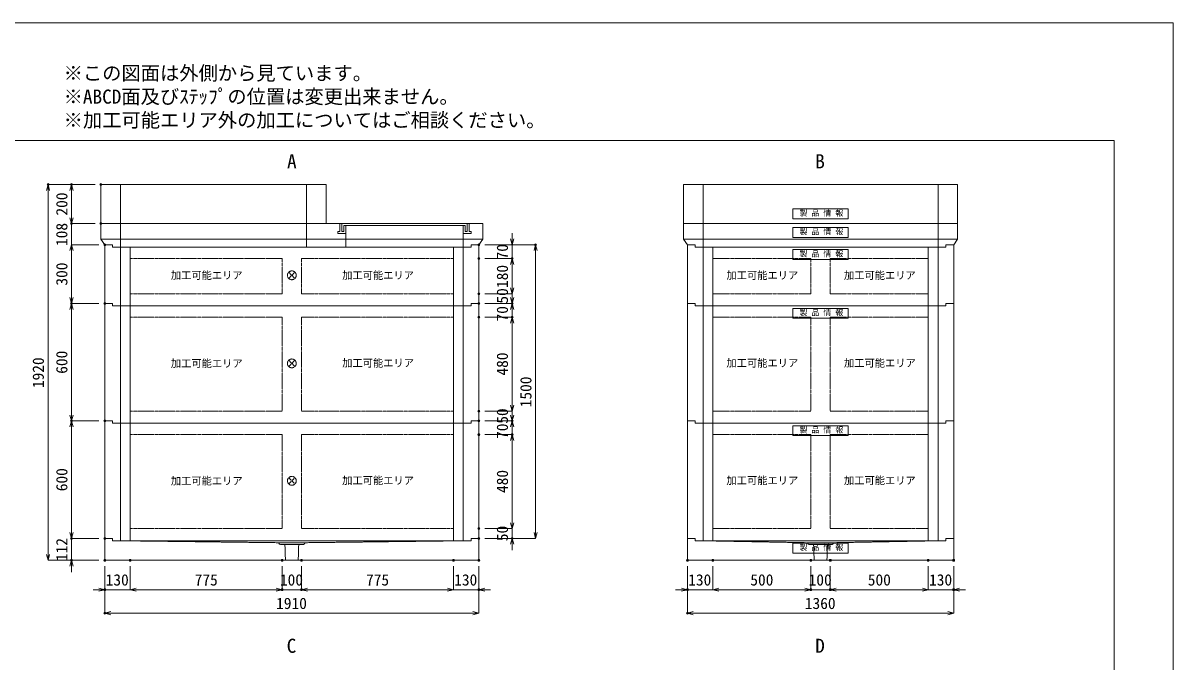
# Model space of a CAD drawing. Units: millimetres, scale not verified. Extents: x -4455 to 4455, y -3150 to 3150.
# Drawn here: x -1418 to 4455, y -109 to 3150 of the extents above; entities that cross this region are included whole.
import ezdxf
from ezdxf.enums import TextEntityAlignment as Align

# ---------------------------------------------------------------- set-up
doc = ezdxf.new("R2010")
doc.units = ezdxf.units.MM
doc.header["$LTSCALE"] = 20
doc.header["$PDMODE"] = 32
doc.header["$PDSIZE"] = 10
doc.linetypes.add('LONG_DASHED1', pattern=[7, 6, -1])
doc.linetypes.add('LONG_DOUBLE_CHAIN', pattern=[21.8, 18, -1, 0.6, -0.6, 0.6, -1])
for name, color, linetype, lineweight in [('0-0_D-TTL', 7, 'Continuous', 9), ('0-1_Defpoints', 7, 'Continuous', 9), ('0-3_D-TTL-TXT', 7, 'Continuous', 9), ('0-4_D-STR-TXT', 7, 'Continuous', 9), ('0-6_D-STR', 7, 'Continuous', 9), ('0-7_D-STR-STR4', 134, 'LONG_DASHED1', 9), ('0-8_D-STR-STR1', 7, 'LONG_DASHED1', 9), ('0-9_D-STR-DIM', 3, 'Continuous', 9), ('0-A_0', 7, 'Continuous', 9), ('0-B_D-STR-STR5', 1, 'LONG_DOUBLE_CHAIN', 9)]:
    doc.layers.add(name, color=color, linetype=linetype, lineweight=lineweight)
doc.styles.add('ＭＳ ゴシック', font='')
doc.styles.get('ＭＳ ゴシック').set_extended_font_data('MS Gothic')

# ---------------------------------------------------------------- blocks, each defined once
blk = doc.blocks.new('A$C4DE05FD1')
at = {"layer": '0-0_D-TTL', "color": 134}
for p, q in [((4000, 76000), (114800, 76000)), ((114800, 76000), (114800, 4000))]:
    blk.add_line(p, q, dxfattribs=at)
at = {"layer": '0-1_Defpoints', "color": 134}
for p, q in [((0, 84000), (118800, 84000)), ((118800, 84000), (118800, 0))]:
    blk.add_line(p, q, dxfattribs=at)
at = {"layer": '0-3_D-TTL-TXT', "style": 'ＭＳ ゴシック'}
for s, p in [('※この図面は外側から見ています。', (43260.9, 79815.7)), ('※ABCD面及びｽﾃｯﾌﾟの位置は変更出来ません。', (43260.9, 78215.7)), ('※加工可能エリア外の加工についてはご相談ください。', (43260.9, 76615.7))]:
    blk.add_text(s, height=962.2, dxfattribs=at).set_placement(p, align=Align.BOTTOM_LEFT)
blk = doc.blocks.new('A$C31CA379A')
at = {"layer": '0-4_D-STR-TXT', "style": 'ＭＳ ゴシック'}
for s, p in [('A', (-325.9, -2190.5)), ('B', (35638.6, -2190.5)), ('C', (-351.4, -35190.5)), ('D', (35638.6, -35190.5))]:
    blk.add_text(s, height=962.2, dxfattribs=at).set_placement(p, align=Align.BOTTOM_LEFT)
blk = doc.blocks.new('A$C1CAF45D9')
at = {"layer": '0-6_D-STR', "linetype": 'LONG_DASHED1'}
for p, q in [((-1500, 0), (-1500, 2400)), ((17500, 0), (17500, 2400)), ((-17500, 0), (-17500, 2200)), ((-5500, 0), (-5500, 2200))]:
    blk.add_line(p, q, dxfattribs=at)
at = {"layer": '0-6_D-STR'}
for p, q in [((19500, 820), (-19500, 820)), ((-19100, 240), (-18300, 240)), ((-18300, 0), (-18300, 240)), ((19100, 240), (18300, 240))]:
    blk.add_line(p, q, dxfattribs=at)
for points in [[(-19500, 2400), (19500, 2400), (19500, 820), (19100, 240)], [(-19500, 2400), (-19500, 820), (-19100, 240)], [(-18300, 0), (18300, 0), (18300, 240)]]:
    blk.add_lwpolyline(points, dxfattribs=at)
at = {"layer": '0-7_D-STR-STR4'}
for points in [[(-18100, 2400), (-18100, 1600), (-18300, 1600), (-18300, 1400), (-17500, 1400)], [(-17500, 2200), (-17700, 2200), (-17700, 1600), (-17900, 1600), (-17900, 2400)], [(-17500, 2200), (-5500, 2200), (-5300, 2200), (-5300, 1600), (-5100, 1600), (-5100, 2400)], [(-4900, 2400), (-4900, 1600), (-4700, 1600), (-4700, 1400), (-5500, 1400)]]:
    blk.add_lwpolyline(points, dxfattribs=at)
blk = doc.blocks.new('_Open30')
at = {"layer": '0-A_0'}
blk.add_line((0, 0), (-20, 0), dxfattribs=at)
blk.add_lwpolyline([(-20, 5.36), (0, 0), (-20, -5.36)], dxfattribs=at)
blk = doc.blocks.new('A$C3FC15DFF')
at = {"layer": '0-8_D-STR-STR1', "linetype": 'Continuous'}
blk.add_lwpolyline([(-2820, 0), (2820, 0), (2820, -1000), (-2820, -1000)], close=True, dxfattribs=at)
at = {"layer": '0-8_D-STR-STR1', "style": 'ＭＳ ゴシック'}
blk.add_text('製 品 情 報', height=577.3, dxfattribs=at).set_placement((-2149.6, -882.5), align=Align.BOTTOM_LEFT)
blk = doc.blocks.new('A$C2CAB0034')
at = {"layer": '0-6_D-STR', "linetype": 'LONG_DASHED1'}
for p, q in [((-12000, 0), (-12000, 2400)), ((12000, 0), (12000, 2400))]:
    blk.add_line(p, q, dxfattribs=at)
at = {"layer": '0-6_D-STR'}
for p, q in [((14000, 820), (-14000, 820)), ((-13600, 240), (-12800, 240)), ((-12800, 0), (-12800, 240)), ((13600, 240), (12800, 240))]:
    blk.add_line(p, q, dxfattribs=at)
for points in [[(-14000, 2400), (14000, 2400), (14000, 820), (13600, 240)], [(-14000, 2400), (-14000, 820), (-13600, 240)], [(-12800, 0), (12800, 0), (12800, 240)]]:
    blk.add_lwpolyline(points, dxfattribs=at)
at = {"layer": '0-8_D-STR-STR1'}
blk.add_blockref('A$C3FC15DFF', (0, 2000), dxfattribs=at)
blk = doc.blocks.new('A$C786A4183')
at = {"layer": '0-6_D-STR'}
blk.add_line((-11500, 4000), (-11500, 0), dxfattribs=at)
at = {"layer": '0-6_D-STR', "linetype": 'LONG_DASHED1'}
for p, q in [((-9500, 0), (-9500, 4000)), ((9500, 0), (9500, 4000))]:
    blk.add_line(p, q, dxfattribs=at)
at = {"layer": '0-6_D-STR'}
blk.add_lwpolyline([(-11500, 4000), (11500, 4000), (11500, 0), (-11500, 0)], dxfattribs=at)
blk = doc.blocks.new('A$C76595178')
at = {"layer": '0-6_D-STR'}
blk.add_line((-14000, 4000), (-14000, 0), dxfattribs=at)
at = {"layer": '0-6_D-STR', "linetype": 'LONG_DASHED1'}
for p, q in [((-12000, 0), (-12000, 4000)), ((12000, 0), (12000, 4000))]:
    blk.add_line(p, q, dxfattribs=at)
at = {"layer": '0-6_D-STR'}
blk.add_lwpolyline([(-14000, 4000), (14000, 4000), (14000, 0), (-14000, 0)], dxfattribs=at)
at = {"layer": '0-8_D-STR-STR1'}
blk.add_blockref('A$C3FC15DFF', (0, 1500), dxfattribs=at)
blk = doc.blocks.new('A$C0EB83927')
at = {"layer": '0-6_D-STR'}
for p, q in [((-19100, 240), (-19100, -2000)), ((-19100, 240), (-18300, 240)), ((-18300, 0), (-18300, 240)), ((18300, 0), (-18300, 0)), ((19100, 240), (18300, 240)), ((18300, 0), (18300, 240)), ((19100, 240), (19100, -2000)), ((19100, -2000), (-19100, -2000))]:
    blk.add_line(p, q, dxfattribs=at)
at = {"layer": '0-6_D-STR', "linetype": 'LONG_DASHED1'}
for p, q in [((-17680, 0), (-1400, -200)), ((17680, 0), (1400, -200)), ((-1200, -380), (-1400, -200)), ((-1400, -200), (1400, -200)), ((-1200, -380), (1200, -380)), ((-653.3, -2000), (-705, -380)), ((653.3, -2000), (705, -380)), ((1200, -380), (1400, -200))]:
    blk.add_line(p, q, dxfattribs=at)
blk = doc.blocks.new('A$C35A123D8')
at = {"layer": '0-6_D-STR'}
for p, q in [((-13600, 240), (-13600, -2000)), ((-13600, 240), (-12800, 240)), ((-12800, 0), (-12800, 240)), ((-12800, 0), (12800, 0)), ((13600, 240), (12800, 240)), ((12800, 0), (12800, 240)), ((13600, 240), (13600, -2000)), ((-13600, -2000), (13600, -2000))]:
    blk.add_line(p, q, dxfattribs=at)
at = {"layer": '0-6_D-STR', "linetype": 'LONG_DASHED1'}
for p, q in [((-12180, 0), (-1400, -200)), ((12180, 0), (1400, -200)), ((-1200, -380), (-1400, -200)), ((1400, -200), (-1400, -200)), ((1200, -380), (-1200, -380)), ((-653.3, -2000), (-705, -380)), ((653.3, -2000), (705, -380)), ((1200, -380), (1400, -200))]:
    blk.add_line(p, q, dxfattribs=at)
at = {"layer": '0-8_D-STR-STR1'}
blk.add_blockref('A$C3FC15DFF', (0, -260), dxfattribs=at)
blk = doc.blocks.new('A$C61C9604E')
at = {"layer": '0-6_D-STR'}
for p, q in [((-13600, -5760), (-13600, 240)), ((-13600, 240), (-12800, 240)), ((-12800, 0), (-12800, 240)), ((-12800, 0), (12800, 0)), ((13600, 240), (12800, 240)), ((12800, 0), (12800, 240)), ((13600, -5760), (13600, 240)), ((-13600, -5760), (-12800, -5760)), ((-12800, -6000), (-12800, -5760)), ((13600, -5760), (12800, -5760)), ((12800, -6000), (12800, -5760)), ((-12800, -6000), (12800, -6000))]:
    blk.add_line(p, q, dxfattribs=at)
at = {"layer": '0-6_D-STR', "linetype": 'LONG_DASHED1'}
for p, q in [((-12000, -6000), (-12000, 0)), ((-11000, -6000), (-11000, 0)), ((11000, -6000), (11000, 0)), ((12000, -6000), (12000, 0))]:
    blk.add_line(p, q, dxfattribs=at)
at = {"layer": '0-B_D-STR-STR5'}
for p, q in [((-11000, -1160), (-11000, -4760)), ((-1000, -1160), (-11000, -1160)), ((-1000, -1160), (-1000, -4760)), ((1000, -1160), (11000, -1160)), ((1000, -1160), (1000, -4760)), ((11000, -1160), (11000, -4760)), ((-1000, -4760), (-11000, -4760)), ((1000, -4760), (11000, -4760))]:
    blk.add_line(p, q, dxfattribs=at)
at = {"layer": '0-8_D-STR-STR1'}
blk.add_blockref('A$C3FC15DFF', (0, -260), dxfattribs=at)
blk = doc.blocks.new('A$C07d230d8')
at = {"layer": '0-6_D-STR'}
for p, q in [((-13600, -11760), (-13600, 240)), ((-13600, 240), (-12800, 240)), ((-12800, 0), (-12800, 240)), ((-12800, 0), (12800, 0)), ((13600, 240), (12800, 240)), ((12800, 0), (12800, 240)), ((13600, -11760), (13600, 240)), ((-13600, -11760), (-12800, -11760)), ((-12800, -12000), (-12800, -11760)), ((-12800, -12000), (12800, -12000)), ((13600, -11760), (12800, -11760)), ((12800, -12000), (12800, -11760))]:
    blk.add_line(p, q, dxfattribs=at)
at = {"layer": '0-6_D-STR', "linetype": 'LONG_DASHED1'}
for p, q in [((-12000, -12000), (-12000, 0)), ((-11000, -12000), (-11000, 0)), ((11000, -12000), (11000, 0)), ((12000, -12000), (12000, 0))]:
    blk.add_line(p, q, dxfattribs=at)
at = {"layer": '0-B_D-STR-STR5'}
for p, q in [((-11000, -1160), (-11000, -10760)), ((-1000, -1160), (-11000, -1160)), ((-1000, -1160), (-1000, -10760)), ((1000, -1160), (11000, -1160)), ((1000, -1160), (1000, -10760)), ((11000, -1160), (11000, -10760)), ((-1000, -10760), (-11000, -10760)), ((1000, -10760), (11000, -10760))]:
    blk.add_line(p, q, dxfattribs=at)
at = {"layer": '0-8_D-STR-STR1'}
blk.add_blockref('A$C3FC15DFF', (0, -260), dxfattribs=at)
blk = doc.blocks.new('A$C1C640AAB')
at = {"layer": '0-B_D-STR-STR5'}
for p, q in [((-318.2, -318.2), (318.2, 318.2)), ((-318.2, 318.2), (318.2, -318.2))]:
    blk.add_line(p, q, dxfattribs=at)
blk.add_circle((0, 0), 450, dxfattribs=at)
blk = doc.blocks.new('A$C25BF593D')
at = {"layer": '0-6_D-STR'}
for p, q in [((-19100, -5760), (-19100, 240)), ((-19100, 240), (-18300, 240)), ((-18300, 0), (-18300, 240)), ((-18300, 0), (18300, 0)), ((19100, 240), (18300, 240)), ((18300, 0), (18300, 240)), ((19100, -5760), (19100, 240)), ((-19100, -5760), (-18300, -5760)), ((-18300, -6000), (-18300, -5760)), ((19100, -5760), (18300, -5760)), ((18300, -6000), (18300, -5760)), ((-18300, -6000), (18300, -6000))]:
    blk.add_line(p, q, dxfattribs=at)
at = {"layer": '0-6_D-STR', "linetype": 'LONG_DASHED1'}
for p, q in [((-17500, -6000), (-17500, 0)), ((-16500, -6000), (-16500, 0)), ((16500, -6000), (16500, 0)), ((17500, -6000), (17500, 0))]:
    blk.add_line(p, q, dxfattribs=at)
at = {"layer": '0-B_D-STR-STR5'}
for p, q in [((-16500, -1160), (-16500, -4760)), ((-1000, -1160), (-16500, -1160)), ((-1000, -1160), (-1000, -4760)), ((1000, -1160), (16500, -1160)), ((1000, -1160), (1000, -4760)), ((16500, -1160), (16500, -4760)), ((-1000, -4760), (-16500, -4760)), ((1000, -4760), (16500, -4760))]:
    blk.add_line(p, q, dxfattribs=at)
blk = doc.blocks.new('A$C958c085e')
at = {"layer": '0-6_D-STR'}
blk.add_blockref('A$C25BF593D', (0, 0), dxfattribs=at)
at = {"layer": '0-B_D-STR-STR5'}
blk.add_blockref('A$C1C640AAB', (0, -2880), dxfattribs=at)
blk = doc.blocks.new('A$Cdb0822c0')
at = {"layer": '0-6_D-STR'}
for p, q in [((-19100, -11760), (-19100, 240)), ((-19100, 240), (-18300, 240)), ((-18300, 0), (-18300, 240)), ((-18300, 0), (18300, 0)), ((19100, 240), (18300, 240)), ((18300, 0), (18300, 240)), ((19100, -11760), (19100, 240)), ((-19100, -11760), (-18300, -11760)), ((-18300, -12000), (-18300, -11760)), ((-18300, -12000), (18300, -12000)), ((19100, -11760), (18300, -11760)), ((18300, -12000), (18300, -11760))]:
    blk.add_line(p, q, dxfattribs=at)
at = {"layer": '0-6_D-STR', "linetype": 'LONG_DASHED1'}
for p, q in [((-17500, -12000), (-17500, 0)), ((-16500, -12000), (-16500, 0)), ((16500, -12000), (16500, 0)), ((17500, -12000), (17500, 0))]:
    blk.add_line(p, q, dxfattribs=at)
at = {"layer": '0-B_D-STR-STR5'}
for p, q in [((-16500, -1160), (-16500, -10760)), ((-1000, -1160), (-16500, -1160)), ((-1000, -1160), (-1000, -10760)), ((1000, -1160), (16500, -1160)), ((1000, -1160), (1000, -10760)), ((16500, -1160), (16500, -10760)), ((-1000, -10760), (-16500, -10760)), ((1000, -10760), (16500, -10760))]:
    blk.add_line(p, q, dxfattribs=at)
blk = doc.blocks.new('A$Ca1be79d4')
at = {"layer": '0-6_D-STR'}
blk.add_blockref('A$Cdb0822c0', (0, 0), dxfattribs=at)
at = {"layer": '0-B_D-STR-STR5'}
blk.add_blockref('A$C1C640AAB', (0, -5880), dxfattribs=at)

msp = doc.modelspace()

# ---------------------------------------------------------------- linework, layer by layer
at = {"layer": '0-1_Defpoints'}
for p in [(-1290, 2325), (-1170, 2325), (-1020, 2325), (-1170, 2125), (-1020, 2125), (-1000, 2017), (-1000, 2017), (910, 2017), (910, 2017), (1200, 2017), (910, 1947), (1080, 1947), (910, 1767), (-1170, 1717), (-1000, 1717), (-1000, 1717), (910, 1717), (910, 1717), (1080, 1717), (910, 1647), (1080, 1647), (1080, 1647), (-1170, 1117), (-1000, 1117), (-1000, 1117), (910, 1167), (910, 1117), (910, 1117), (1080, 1117), (910, 1047), (1080, 1047), (1080, 1047), (910, 567), (-1170, 517), (-1000, 517), (-1000, 517), (910, 517), (1080, 517), (-1170, 405), (-1000, 405), (-1000, 405), (-1000, 405), (-1000, 405), (-870, 405), (-95, 405), (5, 405), (780, 405), (910, 405), (1975, 405), (1975, 405), (2105, 405), (2605, 405), (2705, 405), (3205, 405), (3335, 405), (-1000, 255), (-95, 255), (5, 255), (910, 255), (1975, 255), (2605, 255), (2705, 255), (3335, 255), (-1000, 135), (1975, 135)]:
    msp.add_point(p, dxfattribs=at)
at = {"layer": '0-9_D-STR-DIM'}
for p, q in [((-1050, 2325), (-1290, 2325)), ((-1290, 435), (-1290, 2295)), ((-1050, 2325), (-1170, 2325)), ((-1170, 2155), (-1170, 2295)), ((-1170, 2155), (-1170, 2185)), ((-1050, 2125), (-1170, 2125)), ((-1170, 2017), (-1170, 2125)), ((-1050, 2125), (-1170, 2125)), ((1080, 2047), (1080, 2077)), ((-1030, 2017), (-1170, 2017)), ((-1030, 2017), (-1170, 2017)), ((940, 2017), (1200, 2017)), ((940, 2017), (1080, 2017)), ((1080, 2017), (1080, 1947)), ((-1170, 1987), (-1170, 1957)), ((-1170, 1987), (-1170, 1747)), ((940, 1947), (1080, 1947)), ((940, 1947), (1080, 1947)), ((1200, 547), (1200, 1987)), ((1080, 1797), (1080, 1917)), ((1080, 1917), (1080, 1887)), ((1080, 1797), (1080, 1827)), ((940, 1767), (1080, 1767)), ((940, 1767), (1080, 1767)), ((1080, 1747), (1080, 1777)), ((1080, 1767), (1080, 1717)), ((-1030, 1717), (-1170, 1717)), ((-1030, 1717), (-1170, 1717)), ((940, 1717), (1080, 1717)), ((940, 1717), (1080, 1717)), ((1080, 1717), (1080, 1647)), ((-1170, 1687), (-1170, 1147)), ((940, 1647), (1080, 1647)), ((940, 1647), (1080, 1647)), ((1080, 1687), (1080, 1657)), ((1080, 1197), (1080, 1617)), ((1080, 1617), (1080, 1587)), ((1080, 1197), (1080, 1227)), ((1080, 1147), (1080, 1177)), ((-1030, 1117), (-1170, 1117)), ((-1030, 1117), (-1170, 1117)), ((940, 1167), (1080, 1167)), ((940, 1167), (1080, 1167)), ((940, 1117), (1080, 1117)), ((940, 1117), (1080, 1117)), ((1080, 1167), (1080, 1117)), ((1080, 1117), (1080, 1047)), ((-1170, 1087), (-1170, 547)), ((1080, 1087), (1080, 1057)), ((940, 1047), (1080, 1047)), ((940, 1047), (1080, 1047)), ((1080, 597), (1080, 1017)), ((1080, 1017), (1080, 987)), ((1080, 597), (1080, 627)), ((-1170, 547), (-1170, 577)), ((940, 567), (1080, 567)), ((940, 567), (1080, 567)), ((1080, 567), (1080, 517)), ((-1030, 517), (-1170, 517)), ((-1170, 517), (-1170, 405)), ((-1030, 517), (-1170, 517)), ((940, 517), (1200, 517)), ((940, 517), (1080, 517)), ((1080, 487), (1080, 457)), ((-1030, 405), (-1290, 405)), ((-1030, 405), (-1170, 405)), ((-1170, 375), (-1170, 345)), ((-1000, 375), (-1000, 135)), ((-1000, 375), (-1000, 255)), ((-870, 375), (-870, 255)), ((-870, 375), (-870, 255)), ((-95, 375), (-95, 255)), ((-95, 375), (-95, 255)), ((5, 375), (5, 255)), ((5, 375), (5, 255)), ((780, 375), (780, 255)), ((780, 375), (780, 255)), ((910, 375), (910, 255)), ((910, 375), (910, 135)), ((1975, 375), (1975, 135)), ((1975, 375), (1975, 255)), ((2105, 375), (2105, 255)), ((2105, 375), (2105, 255)), ((2605, 375), (2605, 255)), ((2605, 375), (2605, 255)), ((2705, 375), (2705, 255)), ((2705, 375), (2705, 255)), ((3205, 375), (3205, 255)), ((3205, 375), (3205, 255)), ((3335, 375), (3335, 255)), ((3335, 375), (3335, 135)), ((-1030, 255), (-1060, 255)), ((-870, 255), (-1000, 255)), ((-840, 255), (-125, 255)), ((-840, 255), (-810, 255)), ((-125, 255), (-155, 255)), ((-95, 255), (5, 255)), ((750, 255), (35, 255)), ((35, 255), (65, 255)), ((750, 255), (720, 255)), ((780, 255), (910, 255)), ((940, 255), (970, 255)), ((1945, 255), (1915, 255)), ((2105, 255), (1975, 255)), ((2135, 255), (2575, 255)), ((2135, 255), (2165, 255)), ((2575, 255), (2545, 255)), ((2605, 255), (2705, 255)), ((3175, 255), (2735, 255)), ((2735, 255), (2765, 255)), ((3175, 255), (3145, 255)), ((3205, 255), (3335, 255)), ((3365, 255), (3395, 255)), ((880, 135), (-970, 135)), ((3305, 135), (2005, 135))]:
    msp.add_line(p, q, dxfattribs=at)

# ---------------------------------------------------------------- block references
at = {"layer": '0-0_D-TTL', "xscale": 0.075, "yscale": 0.075}
msp.add_blockref('A$C4DE05FD1', (-4455, -3150), dxfattribs=at)
at = {"layer": '0-4_D-STR-TXT', "xscale": 0.075, "yscale": 0.075}
msp.add_blockref('A$C31CA379A', (-45, 2550), dxfattribs=at)
at = {"layer": '0-6_D-STR', "yscale": 0.05}
for name, p, xscale in [('A$C786A4183', (-445, 2125), 0.05), ('A$C76595178', (2655, 2125), 0.05), ('A$C1CAF45D9', (-45, 2005), -0.05), ('A$C2CAB0034', (2655, 2005), 0.05), ('A$C958c085e', (-45, 2005), 0.05), ('A$C61C9604E', (2655, 2005), 0.05), ('A$Ca1be79d4', (-45, 1705), 0.05), ('A$C07d230d8', (2655, 1705), 0.05), ('A$Ca1be79d4', (-45, 1105), 0.05), ('A$C07d230d8', (2655, 1105), 0.05), ('A$C0EB83927', (-45, 505), -0.05), ('A$C35A123D8', (2655, 505), 0.05)]:
    msp.add_blockref(name, p, dxfattribs=dict(at, xscale=xscale))
at = {"layer": '0-9_D-STR-DIM', "xscale": 1.5, "yscale": 1.5}
for p, rotation in [((-1290, 2325), 90), ((-1170, 2325), 90), ((-1170, 2125), 270), ((-1170, 2125), 270), ((-1170, 2017), 90), ((-1170, 2017), 90), ((1080, 2017), 270), ((1200, 2017), 90), ((1080, 1947), 90), ((1080, 1947), 90), ((1080, 1767), 270), ((1080, 1767), 270), ((-1170, 1717), 270), ((-1170, 1717), 90), ((1080, 1717), 270), ((1080, 1717), 90), ((1080, 1647), 90), ((1080, 1647), 90), ((1080, 1167), 270), ((1080, 1167), 270), ((-1170, 1117), 270), ((-1170, 1117), 90), ((1080, 1117), 270), ((1080, 1117), 90), ((1080, 1047), 90), ((1080, 1047), 90), ((1080, 567), 270), ((1080, 567), 270), ((-1170, 517), 270), ((-1170, 517), 270), ((1200, 517), 270), ((1080, 517), 90), ((-1290, 405), 270), ((-1170, 405), 90), ((-870, 255), 180), ((-870, 255), 180), ((5, 255), 180), ((5, 255), 180), ((910, 255), 180), ((2105, 255), 180), ((2105, 255), 180), ((2705, 255), 180), ((2705, 255), 180), ((3335, 255), 180), ((-1000, 135), 180), ((1975, 135), 180)]:
    msp.add_blockref('_Open30', p, dxfattribs=dict(at, rotation=rotation))
for p in [(-1000, 255), (-95, 255), (-95, 255), (780, 255), (780, 255), (1975, 255), (2605, 255), (2605, 255), (3205, 255), (3205, 255), (910, 135), (3335, 135)]:
    msp.add_blockref('_Open30', p, dxfattribs=at)

# ---------------------------------------------------------------- texts
at = {"layer": '0-9_D-STR-DIM', "style": 'ＭＳ ゴシック'}
for s, p in [('200', (-1173.9, 2166.2)), ('108', (-1173.9, 2010.67)), ('70', (1076.1, 1942.1)), ('300', (-1173.9, 1808.35)), ('180', (1076.1, 1796.22)), ('50', (1076.1, 1716.37)), ('70', (1076.1, 1625.18)), ('600', (-1173.9, 1357.9)), ('1920', (-1293.9, 1284.72)), ('480', (1076.1, 1348.8)), ('1500', (1196.1, 1186.72)), ('50', (1076.1, 1102.85)), ('70', (1076.1, 1025.18)), ('600', (-1173.9, 757.9)), ('480', (1076.1, 748.8)), ('50', (1076.1, 502.85)), ('112', (-1173.9, 400.85))]:
    msp.add_text(s, height=57.77, rotation=90, dxfattribs=at).set_placement(p, align=Align.BOTTOM_LEFT)
for s, p in [('130', (-995.78, 258.9)), ('775', (-541.12, 258.9)), ('100', (-105.78, 258.9)), ('775', (333.88, 258.9)), ('130', (784.22, 258.9)), ('130', (1979.22, 258.9)), ('500', (2296.35, 258.9)), ('100', (2594.22, 258.9)), ('500', (2896.35, 258.9)), ('130', (3209.22, 258.9)), ('1910', (-125.28, 138.9)), ('1360', (2574.72, 138.9))]:
    msp.add_text(s, height=57.77, dxfattribs=at).set_placement(p, align=Align.BOTTOM_LEFT)
at = {"layer": '0-B_D-STR-STR5', "style": 'ＭＳ ゴシック'}
for p in [(-662.98, 1830.03), (212.02, 1830.03), (2174.52, 1830.03), (2774.52, 1830.03), (-662.98, 1380.03), (212.02, 1382.03), (2174.52, 1382.03), (2774.52, 1382.03), (-662.98, 780.03), (212.02, 782.03), (2174.52, 782.03), (2774.52, 782.03)]:
    msp.add_text('加工可能エリア', height=38.42, dxfattribs=at).set_placement(p, align=Align.BOTTOM_LEFT)

doc.saveas('drawing.dxf')
